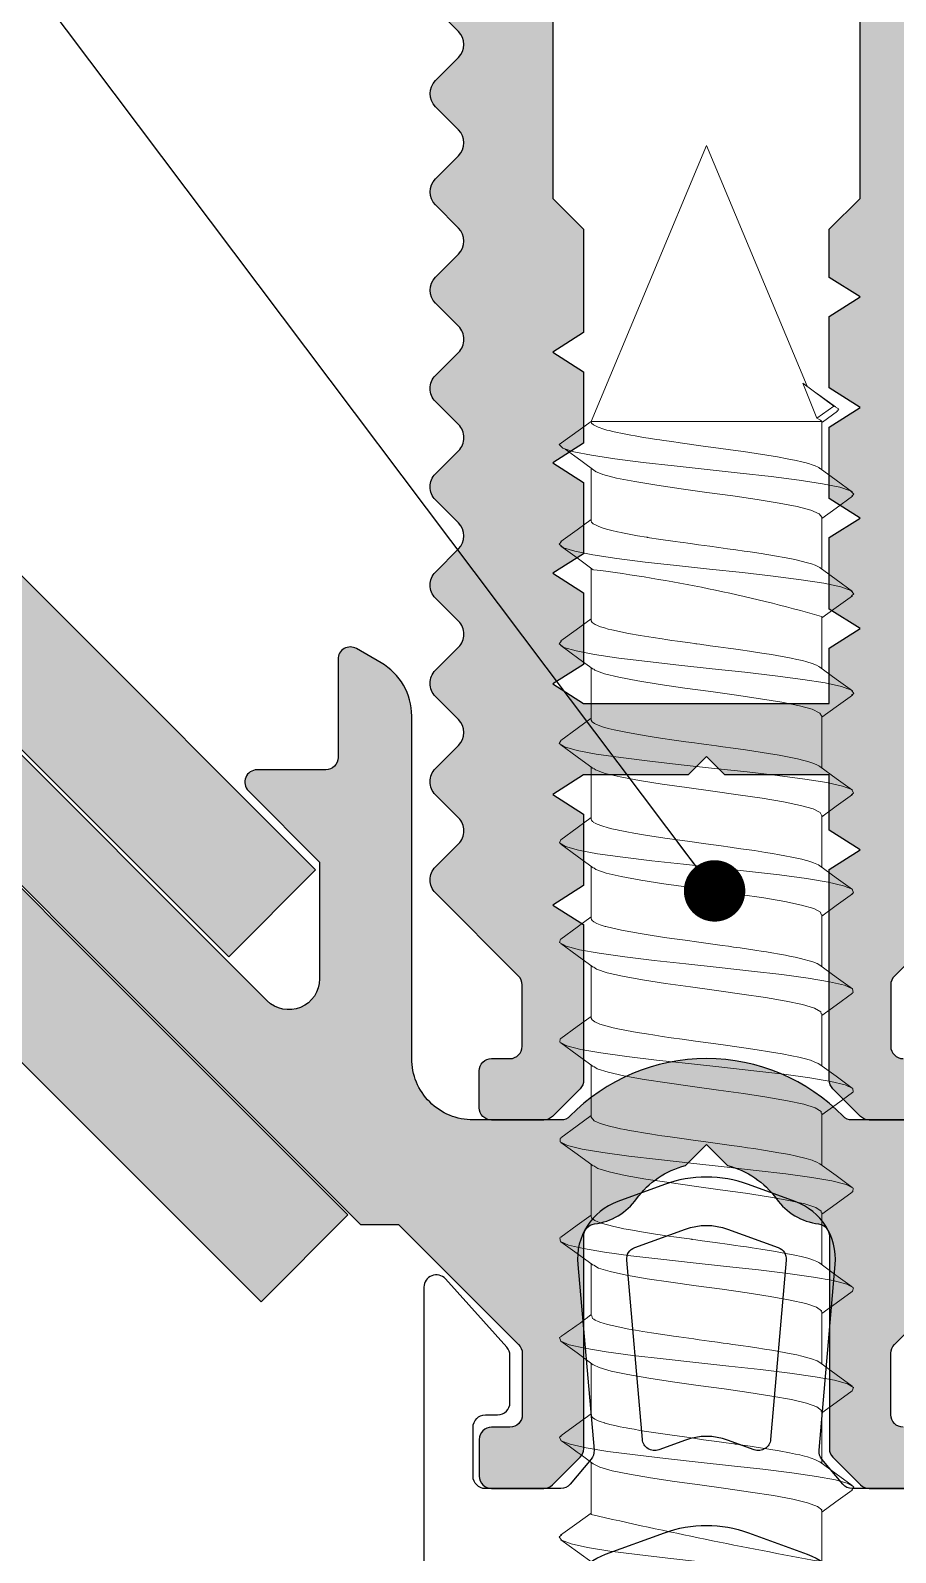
# Model space of a CAD drawing. Header units: millimetres. Extents: x 12 to 3612, y 18 to 315.
# Drawn here: x 3076.47 to 3090.55, y 119.84 to 144.62 of the extents above; entities that cross this region are included whole.
import ezdxf

# ---------------------------------------------------------------- set-up
doc = ezdxf.new("R2010")
doc.units = ezdxf.units.MM
doc.linetypes.add('SLD-Katı', pattern=[0])
doc.styles.get("Standard").update_dxf_attribs({"font": 'arial.ttf'})
doc.dimstyles.new('ISO-25', dxfattribs={"dimtxt": 2.5, "dimasz": 2.5, "dimexe": 1.25, "dimexo": 0.625, "dimtad": 1, "dimtxsty": 'Standard', "dimcen": 2.5, "dimadec": 0, "dimazin": 0, "dimtfac": 1, "dimtmove": 0, "dimatfit": 3, "dimfxl": 1, "dimarcsym": 0})

# ---------------------------------------------------------------- blocks, each defined once
blk = doc.blocks.new('Levha -1')
blk.add_hatch(color=254).paths.add_polyline_path([(1621.4369, -50.7729), (1619.457, -48.793), (1618.1842, -50.0658), (1618.4671, -50.3487), (1619.457, -49.3587), (1621.1541, -51.0558)])
at = {"color": 254}
blk.add_lwpolyline([(1621.1541, -51.0558), (1621.4369, -50.7729), (1619.457, -48.793), (1618.1842, -50.0658), (1618.4671, -50.3487), (1619.457, -49.3587)], close=True, dxfattribs=at)
blk = doc.blocks.new('2MM Levha-1')
blk.add_hatch(color=254).paths.add_polyline_path([(1621.303, -49.6491), (1619.606, -47.9521), (1619.3231, -48.2349), (1621.0202, -49.932)])
at = {"color": 254}
blk.add_lwpolyline([(1621.303, -49.6491), (1619.606, -47.9521), (1619.3231, -48.2349), (1621.0202, -49.932)], close=True, dxfattribs=at)
blk = doc.blocks.new('A08002-A')
at = {"color": 31}
blk.add_lwpolyline([(-386.159, 658.222), (-384.931, 658.222, -0.221695), (-384.778, 658.15), (-384.437, 657.744, -0.198913), (-384.391, 657.598), (-384.655, 654.574, 0.339454), (-384.001, 653.547), (-383.243, 653.271, 0.176327), (-381.875, 653.271), (-381.117, 653.547, 0.339454), (-380.463, 654.574), (-380.728, 657.598, -0.198913), (-380.682, 657.744), (-380.34, 658.15, -0.221695), (-380.187, 658.222), (-378.959, 658.222, -0.414214), (-378.759, 658.022), (-378.759, 657.222, -0.414214), (-378.959, 657.022), (-379.159, 657.022, 0.414213), (-379.359, 656.822), (-379.359, 656.054, 0.185339), (-379.308, 655.92), (-378.308, 654.809, 0.687281), (-377.959, 654.943), (-377.959, 660.578, 0.668179)], format="xyb", dxfattribs=at)
for points in [[(-384.859, 660.229), (-384.859, 673.451, -0.520567), (-384.322, 673.827), (-383.243, 673.434, 0.176327), (-381.875, 673.434), (-380.796, 673.827, -0.520567), (-380.259, 673.451), (-380.259, 660.229, -0.315299), (-380.917, 659.29), (-381.875, 658.941, -0.176327), (-383.243, 658.941), (-384.201, 659.29, -0.315299)], [(-383.858, 654.504), (-383.603, 657.421, -0.493145), (-383.336, 657.591), (-382.901, 657.433, 0.176327), (-382.217, 657.433), (-381.783, 657.591, -0.493145), (-381.515, 657.421), (-381.26, 654.504, -0.339454), (-381.391, 654.299), (-382.217, 653.998, -0.176327), (-382.901, 653.998), (-383.728, 654.299, -0.339454)]]:
    blk.add_lwpolyline(points, format="xyb", close=True, dxfattribs=at)
blk = doc.blocks.new('50MN13')
at = {"ltscale": 10}
h = blk.add_hatch(color=252, dxfattribs=at)
h.paths.add_polyline_path([(-242.574, 75.54), (-242.574, 174.14, 0.414214), (-243.774, 175.34), (-291.374, 175.34, 0.414214), (-292.574, 174.14), (-292.574, 75.54, 0.414214), (-292.374, 75.34), (-290.574, 75.34, 0.02182), (-290.557, 75.341), (-289.848, 75.403, 0.388879), (-289.574, 75.702), (-289.574, 76.34, 0.414214), (-289.774, 76.54), (-290.874, 76.54, -0.414213), (-291.074, 76.74), (-291.074, 78.14, -0.36397), (-290.909, 78.337), (-289.64, 78.561, 0.36397), (-289.474, 78.758), (-289.474, 79.258), (-289.974, 79.576), (-289.474, 79.895), (-289.474, 81.558, 0.388879), (-289.657, 81.757), (-290.592, 81.839, -0.388879), (-290.774, 82.038), (-290.774, 84.54), (-289.974, 85.34), (-286.474, 85.34), (-285.674, 84.54), (-285.674, 84.395), (-285.174, 84.076), (-285.674, 83.758), (-285.674, 82.595), (-285.174, 82.276), (-285.674, 81.958), (-285.674, 80.795), (-285.174, 80.476), (-285.674, 80.158), (-285.674, 78.758, 0.36397), (-285.509, 78.561), (-284.24, 78.337, -0.36397), (-284.074, 78.14), (-284.074, 76.74, -0.414213), (-284.274, 76.54), (-285.374, 76.54, 0.414214), (-285.574, 76.34), (-285.574, 75.702, 0.388879), (-285.301, 75.403), (-284.592, 75.341, 0.02182), (-284.574, 75.34), (-282.774, 75.34, 0.414214), (-282.574, 75.54), (-282.574, 79.297, 0.36397), (-282.74, 79.494), (-283.309, 79.594, -0.36397), (-283.474, 79.791), (-283.474, 84.84, -0.414214), (-282.974, 85.34), (-282.274, 85.34, 0.198912), (-282.062, 85.428), (-281.887, 85.604, -0.414214), (-281.462, 85.604), (-281.287, 85.428, 0.414214), (-280.862, 85.428), (-280.687, 85.604, -0.414214), (-280.262, 85.604), (-280.087, 85.428, 0.414213), (-279.662, 85.428), (-279.487, 85.604, -0.414213), (-279.062, 85.604), (-278.887, 85.428, 0.414214), (-278.462, 85.428), (-278.287, 85.604, -0.414213), (-277.862, 85.604), (-277.687, 85.428, 0.198912), (-277.474, 85.34), (-276.874, 85.34), (-276.574, 85.64), (-276.274, 85.34), (-275.674, 85.34, 0.198912), (-275.462, 85.428), (-275.287, 85.604, -0.414213), (-274.862, 85.604), (-274.687, 85.428, 0.414214), (-274.262, 85.428), (-274.087, 85.604, -0.414214), (-273.662, 85.604), (-273.487, 85.428, 0.414214), (-273.062, 85.428), (-272.887, 85.604, -0.414214), (-272.462, 85.604), (-271.836, 84.977, -0.414214), (-271.836, 84.411), (-271.987, 84.261, 0.414214), (-271.987, 83.836), (-271.611, 83.461, -0.414214), (-271.611, 83.036), (-271.987, 82.661, 0.414214), (-271.987, 82.236), (-271.611, 81.861, -0.414213), (-271.611, 81.436), (-271.987, 81.061, 0.414213), (-271.987, 80.636), (-271.611, 80.261, -0.414213), (-271.611, 79.836), (-271.987, 79.461, 0.414214), (-271.987, 79.036), (-271.611, 78.661, -0.414214), (-271.611, 78.236), (-271.987, 77.861, 0.414214), (-271.987, 77.436), (-271.611, 77.061, -0.414213), (-271.611, 76.636), (-271.987, 76.261, 0.414213), (-271.987, 75.836), (-271.611, 75.461, -0.414213), (-271.611, 75.036), (-271.987, 74.661, 0.414213), (-271.987, 74.236), (-271.611, 73.861, -0.414213), (-271.611, 73.436), (-271.987, 73.061, 0.414213), (-271.987, 72.636), (-271.611, 72.261, -0.414214), (-271.611, 71.836), (-271.987, 71.461, 0.414214), (-271.987, 71.036), (-271.611, 70.661, -0.414214), (-271.611, 70.236), (-271.987, 69.861, 0.414214), (-271.987, 69.436), (-271.611, 69.061, -0.414213), (-271.611, 68.636), (-271.987, 68.261, 0.414214), (-271.987, 67.836), (-271.611, 67.461, -0.414214), (-271.611, 67.036), (-271.987, 66.661, 0.414214), (-271.987, 66.236), (-271.611, 65.861, -0.414213), (-271.611, 65.436), (-271.987, 65.061, 0.414214), (-271.987, 64.636), (-271.611, 64.261, -0.414214), (-271.611, 63.836), (-271.987, 63.461, 0.414214), (-271.987, 63.036), (-270.633, 61.683, -0.198912), (-270.574, 61.541), (-270.574, 60.54, -0.414214), (-270.774, 60.34), (-271.074, 60.34, 0.414214), (-271.274, 60.14), (-271.274, 59.54, 0.414214), (-271.074, 59.34), (-270.224, 59.34, 0.198912), (-270.083, 59.399), (-269.633, 59.849, 0.198912), (-269.574, 59.99), (-269.574, 63.421), (-270.074, 63.74), (-269.574, 64.058), (-269.574, 64.958), (-267.874, 64.958), (-267.574, 65.258), (-267.274, 64.958), (-265.574, 64.958), (-265.074, 64.64), (-265.574, 64.321), (-265.574, 63.158), (-265.074, 62.84), (-265.574, 62.521), (-265.574, 59.99, 0.198912), (-265.516, 59.849), (-265.066, 59.399, 0.198912), (-264.924, 59.34), (-264.074, 59.34, 0.414214), (-263.874, 59.54), (-263.874, 60.14, 0.414214), (-264.074, 60.34), (-264.374, 60.34, -0.414214), (-264.574, 60.54), (-264.574, 61.541, -0.198912), (-264.516, 61.683), (-263.162, 63.036, 0.414214), (-263.162, 63.461), (-263.538, 63.836, -0.414214), (-263.538, 64.261), (-263.162, 64.636, 0.414214), (-263.162, 65.061), (-263.538, 65.436, -0.414213), (-263.538, 65.861), (-263.162, 66.236, 0.414214), (-263.162, 66.661), (-263.538, 67.036, -0.414214), (-263.538, 67.461), (-263.162, 67.836, 0.414214), (-263.162, 68.261), (-263.538, 68.636, -0.414213), (-263.538, 69.061), (-263.162, 69.436, 0.414214), (-263.162, 69.861), (-263.538, 70.236, -0.414214), (-263.538, 70.661), (-263.162, 71.036, 0.414214), (-263.162, 71.461), (-263.538, 71.836, -0.414214), (-263.538, 72.261), (-263.162, 72.636, 0.414213), (-263.162, 73.061), (-263.538, 73.436, -0.414213), (-263.538, 73.861), (-263.162, 74.236, 0.414213), (-263.162, 74.661), (-263.538, 75.036, -0.414213), (-263.538, 75.461), (-263.162, 75.836, 0.414213), (-263.162, 76.261), (-263.538, 76.636, -0.414213), (-263.538, 77.061), (-263.162, 77.436, 0.414214), (-263.162, 77.861), (-263.538, 78.236, -0.414214), (-263.538, 78.661), (-263.162, 79.036, 0.414214), (-263.162, 79.461), (-263.538, 79.836, -0.414213), (-263.538, 80.261), (-263.162, 80.636, 0.414213), (-263.162, 81.061), (-263.538, 81.436, -0.414213), (-263.538, 81.861), (-263.162, 82.236, 0.414214), (-263.162, 82.661), (-263.538, 83.036, -0.414214), (-263.538, 83.461), (-263.162, 83.836, 0.414214), (-263.162, 84.261), (-263.313, 84.411, -0.414214), (-263.313, 84.977), (-262.687, 85.604, -0.414214), (-262.262, 85.604), (-262.087, 85.428, 0.414214), (-261.662, 85.428), (-261.487, 85.604, -0.414214), (-261.062, 85.604), (-260.887, 85.428, 0.414213), (-260.462, 85.428), (-260.287, 85.604, -0.414213), (-259.862, 85.604), (-259.687, 85.428, 0.198912), (-259.474, 85.34), (-258.874, 85.34), (-258.574, 85.64), (-258.274, 85.34), (-257.674, 85.34, 0.198912), (-257.462, 85.428), (-257.287, 85.604, -0.414213), (-256.862, 85.604), (-256.687, 85.428, 0.414213), (-256.262, 85.428), (-256.087, 85.604, -0.414213), (-255.662, 85.604), (-255.487, 85.428, 0.414213), (-255.062, 85.428), (-254.887, 85.604, -0.414214), (-254.462, 85.604), (-254.287, 85.428, 0.414214), (-253.862, 85.428), (-253.687, 85.604, -0.414214), (-253.262, 85.604), (-253.087, 85.428, 0.198912), (-252.874, 85.34), (-252.174, 85.34, -0.414214), (-251.674, 84.84), (-251.674, 79.791, -0.36397), (-251.84, 79.594), (-252.409, 79.494, 0.36397), (-252.574, 79.297), (-252.574, 75.54, 0.414214), (-252.374, 75.34), (-250.574, 75.34, 0.02182), (-250.557, 75.341), (-249.848, 75.403, 0.388879), (-249.574, 75.702), (-249.574, 76.34, 0.414214), (-249.774, 76.54), (-250.874, 76.54, -0.414214), (-251.074, 76.74), (-251.074, 78.14, -0.36397), (-250.909, 78.337), (-249.64, 78.561, 0.36397), (-249.474, 78.758), (-249.474, 80.158), (-249.974, 80.476), (-249.474, 80.795), (-249.474, 81.958), (-249.974, 82.276), (-249.474, 82.595), (-249.474, 83.758), (-249.974, 84.076), (-249.474, 84.395), (-249.474, 84.54), (-248.674, 85.34), (-245.174, 85.34), (-244.374, 84.54), (-244.374, 82.038, -0.388879), (-244.557, 81.839), (-245.492, 81.757, 0.388879), (-245.674, 81.558), (-245.674, 79.895), (-245.174, 79.576), (-245.674, 79.258), (-245.674, 78.758, 0.36397), (-245.509, 78.561), (-244.24, 78.337, -0.36397), (-244.074, 78.14), (-244.074, 76.74, -0.414214), (-244.274, 76.54), (-245.374, 76.54, 0.414214), (-245.574, 76.34), (-245.574, 75.702, 0.388879), (-245.301, 75.403), (-244.592, 75.341, 0.02182), (-244.574, 75.34), (-242.774, 75.34, 0.414214)])
h.paths.add_polyline_path([(-270.074, 84.54, -0.414214), (-269.274, 85.34), (-265.874, 85.34, -0.414214), (-265.074, 84.54), (-265.074, 74.34), (-265.574, 73.84), (-265.574, 72.158), (-265.074, 71.84), (-265.574, 71.521), (-265.574, 70.358), (-265.074, 70.04), (-265.574, 69.721), (-265.574, 68.558), (-265.074, 68.24), (-265.574, 67.921), (-265.574, 66.758), (-265.074, 66.44), (-265.574, 66.121), (-269.574, 66.121), (-269.574, 67.021), (-270.074, 67.34), (-269.574, 67.658), (-269.574, 68.821), (-270.074, 69.14), (-269.574, 69.458), (-269.574, 70.621), (-270.074, 70.94), (-269.574, 71.258), (-269.574, 72.421), (-270.074, 72.74), (-269.574, 73.058), (-269.574, 73.84), (-270.074, 74.34)], flags=16)
h.paths.add_polyline_path([(-290.974, 90.04), (-290.974, 155.54), (-290.574, 155.94), (-290.574, 158.44), (-288.274, 158.44, 0.414214), (-288.074, 158.64), (-288.074, 159.74, 0.414214), (-288.274, 159.94), (-290.574, 159.94), (-290.574, 162.44), (-290.974, 162.84), (-290.974, 169.44), (-290.574, 169.84), (-290.574, 172.34), (-288.074, 172.34), (-287.074, 173.34), (-258, 173.34), (-257.769, 172.94, 0.57735), (-257.423, 172.94), (-257.25, 173.24, -0.57735), (-256.903, 173.24), (-256.73, 172.94, 0.57735), (-256.384, 172.94), (-256.211, 173.24, -0.57735), (-255.864, 173.24), (-255.691, 172.94, 0.57735), (-255.345, 172.94), (-255.171, 173.24, -0.57735), (-254.825, 173.24), (-254.652, 172.94, 0.57735), (-254.305, 172.94), (-254.074, 173.34), (-248.074, 173.34), (-247.074, 172.34), (-244.574, 172.34), (-244.574, 169.84), (-244.174, 169.44), (-244.174, 162.84), (-244.574, 162.44), (-244.574, 159.94), (-246.874, 159.94, 0.414214), (-247.074, 159.74), (-247.074, 158.64, 0.414214), (-246.874, 158.44), (-244.574, 158.44), (-244.574, 155.94), (-244.174, 155.54), (-244.174, 90.04), (-244.574, 89.64), (-244.574, 87.14), (-290.574, 87.14), (-290.574, 89.64)], flags=16)
at = {"color": 252, "ltscale": 10}
for points in [[(-271.987, 63.036), (-270.633, 61.683, -0.198912), (-270.574, 61.541), (-270.574, 60.54, -0.414214), (-270.774, 60.34)], [(-271.074, 59.34), (-270.224, 59.34, 0.198912), (-270.083, 59.399), (-269.633, 59.849, 0.198912), (-269.574, 59.99), (-269.574, 63.421), (-270.074, 63.74), (-269.574, 64.058), (-269.574, 64.958), (-267.874, 64.958), (-267.574, 65.258), (-267.274, 64.958), (-265.574, 64.958), (-265.074, 64.64), (-265.574, 64.321), (-265.574, 63.158), (-265.074, 62.84), (-265.574, 62.521), (-265.574, 59.99, 0.198912), (-265.516, 59.849), (-265.066, 59.399, 0.198912), (-264.924, 59.34), (-264.074, 59.34, 0.414214), (-263.874, 59.54), (-263.874, 60.14, 0.414214), (-264.074, 60.34), (-264.374, 60.34, -0.414214), (-264.574, 60.54), (-264.574, 61.541, -0.198912), (-264.516, 61.683), (-263.162, 63.036, 0.414214), (-263.162, 63.461), (-263.538, 63.836, -0.414214), (-263.538, 64.261), (-263.162, 64.636, 0.414214), (-263.162, 65.061), (-263.538, 65.436, -0.414213), (-263.538, 65.861), (-263.162, 66.236, 0.414214), (-263.162, 66.661), (-263.538, 67.036, -0.414214), (-263.538, 67.461), (-263.162, 67.836, 0.414214), (-263.162, 68.261), (-263.538, 68.636, -0.414213), (-263.538, 69.061), (-263.162, 69.436, 0.414214), (-263.162, 69.861), (-263.538, 70.236, -0.414214), (-263.538, 70.661), (-263.162, 71.036, 0.414214), (-263.162, 71.461), (-263.538, 71.836, -0.414214), (-263.538, 72.261), (-263.162, 72.636, 0.414213), (-263.162, 73.061), (-263.538, 73.436, -0.414213), (-263.538, 73.861), (-263.162, 74.236, 0.414213), (-263.162, 74.661), (-263.538, 75.036, -0.414213), (-263.538, 75.461), (-263.162, 75.836, 0.414213), (-263.162, 76.261), (-263.538, 76.636, -0.414213), (-263.538, 77.061), (-263.162, 77.436, 0.414214)], [(-265.074, 84.54), (-265.074, 74.34), (-265.574, 73.84), (-265.574, 72.158), (-265.074, 71.84), (-265.574, 71.521), (-265.574, 70.358), (-265.074, 70.04), (-265.574, 69.721), (-265.574, 68.558), (-265.074, 68.24), (-265.574, 67.921), (-265.574, 66.758), (-265.074, 66.44), (-265.574, 66.121), (-269.574, 66.121), (-269.574, 67.021), (-270.074, 67.34), (-269.574, 67.658), (-269.574, 68.821), (-270.074, 69.14), (-269.574, 69.458), (-269.574, 70.621), (-270.074, 70.94), (-269.574, 71.258), (-269.574, 72.421), (-270.074, 72.74), (-269.574, 73.058), (-269.574, 73.84), (-270.074, 74.34), (-270.074, 84.54, -0.414214)]]:
    blk.add_lwpolyline(points, format="xyb", dxfattribs=at)
blk = doc.blocks.new('50MN134')
blk.add_hatch(color=252).paths.add_polyline_path([(4039.399, 1124.366), (4037.207, 1126.558, 0.414214), (4036.925, 1126.558), (4035.864, 1125.498, 0.02182), (4035.852, 1125.485), (4035.33, 1124.863, 0.388879), (4035.348, 1124.458), (4035.793, 1124.013, 0.414214), (4036.076, 1124.013), (4036.995, 1124.932), (4038.41, 1123.518), (4033.462, 1118.57), (4031.736, 1118.57, -0.414214), (4031.536, 1118.77), (4031.536, 1119.39, -0.198912), (4031.595, 1119.532), (4032.965, 1120.902, 0.414214), (4032.965, 1121.184), (4032.52, 1121.63, 0.388879), (4032.115, 1121.647), (4031.493, 1121.125, 0.02182), (4031.48, 1121.114), (4030.195, 1119.829, 0.198912), (4030.136, 1119.687), (4030.136, 1116.97, 0.414214), (4030.336, 1116.77), (4033.336, 1116.77), (4033.336, 1115.97, 0.267949), (4033.436, 1115.797), (4034.036, 1115.451, 0.57735), (4034.336, 1115.624), (4034.336, 1117.099, -0.198912), (4034.395, 1117.24), (4035.595, 1118.44, -0.668179), (4035.936, 1118.299), (4035.936, 1115.624, 0.57735), (4036.236, 1115.451), (4036.836, 1115.797, 0.267949), (4036.936, 1115.97), (4036.936, 1116.77), (4037.107, 1116.77, 0.57189), (4037.281, 1117.067, -1.699673), (4039.991, 1117.067, 0.57189), (4040.166, 1116.77), (4040.436, 1116.77, 0.414214), (4041.436, 1117.77), (4041.436, 1120.688, 0.668179), (4041.095, 1120.829), (4040.513, 1120.247, -0.359245), (4040.26, 1120.223, 0.173907), (4038.362, 1120.707, -0.702939), (4038.202, 1121.048), (4047.983, 1130.828, -0.668179), (4048.836, 1130.475), (4048.836, 1128.571), (4047.677, 1127.412, 0.668179), (4047.819, 1127.07), (4048.936, 1127.07, -0.414214), (4049.136, 1126.87), (4049.136, 1125.27, 0.57735), (4049.436, 1125.097), (4049.836, 1125.328, 0.267949), (4050.336, 1126.194), (4050.336, 1131.77, -0.414214), (4051.336, 1132.77), (4052.77, 1132.77, -0.202642), (4052.913, 1132.71, 0.42264), (4057.36, 1132.71, -0.202642), (4057.503, 1132.77), (4058.936, 1132.77, -0.414214), (4059.936, 1131.77), (4059.936, 1126.194, 0.267949), (4060.436, 1125.328), (4060.836, 1125.097, 0.57735), (4061.136, 1125.27), (4061.136, 1126.87, -0.414214), (4061.336, 1127.07), (4062.454, 1127.07, 0.668179), (4062.595, 1127.412), (4061.436, 1128.571), (4061.436, 1130.475, -0.668179), (4062.29, 1130.828), (4072.071, 1121.048, -0.702939), (4071.91, 1120.707, 0.173907), (4070.013, 1120.223, -0.359245), (4069.76, 1120.247), (4069.178, 1120.829, 0.668179), (4068.836, 1120.688), (4068.836, 1117.77, 0.414214), (4069.836, 1116.77), (4070.107, 1116.77, 0.57189), (4070.281, 1117.067, -1.699673), (4072.991, 1117.067, 0.57189), (4073.166, 1116.77), (4073.336, 1116.77), (4073.336, 1115.97, 0.267949), (4073.436, 1115.797), (4074.036, 1115.451, 0.57735), (4074.336, 1115.624), (4074.336, 1118.299, -0.668179), (4074.678, 1118.44), (4075.878, 1117.24, -0.198912), (4075.936, 1117.099), (4075.936, 1115.624, 0.57735), (4076.236, 1115.451), (4076.836, 1115.797, 0.267949), (4076.936, 1115.97), (4076.936, 1116.77), (4079.936, 1116.77, 0.414214), (4080.136, 1116.97), (4080.136, 1119.687, 0.198912), (4080.078, 1119.829), (4078.793, 1121.114, 0.02182), (4078.78, 1121.125), (4078.158, 1121.647, 0.388879), (4077.753, 1121.63), (4077.308, 1121.184, 0.414214), (4077.308, 1120.902), (4078.678, 1119.532, -0.198912), (4078.736, 1119.39), (4078.736, 1118.77, -0.414214), (4078.536, 1118.57), (4076.811, 1118.57), (4071.863, 1123.518), (4073.277, 1124.932), (4074.197, 1124.013, 0.414214), (4074.48, 1124.013), (4074.925, 1124.458, 0.388879), (4074.942, 1124.863), (4074.421, 1125.485, 0.02182), (4074.409, 1125.498), (4073.348, 1126.558, 0.414214), (4073.065, 1126.558), (4070.873, 1124.366), (4060.769, 1134.47), (4060.152, 1134.47), (4058.195, 1136.427, -0.198912), (4058.136, 1136.569), (4058.136, 1137.57, -0.414214), (4058.336, 1137.77), (4058.636, 1137.77, 0.414214), (4058.836, 1137.97), (4058.836, 1138.57, 0.414214), (4058.636, 1138.77), (4057.786, 1138.77, 0.198912), (4057.645, 1138.712), (4057.195, 1138.262, 0.198912), (4057.136, 1138.12), (4057.136, 1134.661, -0.378075), (4056.961, 1134.462, 0.208744), (4056.274, 1134.053, -0.177042), (4055.479, 1133.512), (4055.136, 1133.17), (4054.794, 1133.512, -0.177042), (4053.999, 1134.053, 0.208744), (4053.311, 1134.462, -0.378075), (4053.136, 1134.661), (4053.136, 1138.12, 0.198912), (4053.078, 1138.262), (4052.628, 1138.712, 0.198912), (4052.486, 1138.77), (4051.636, 1138.77, 0.414214), (4051.436, 1138.57), (4051.436, 1137.97, 0.414214), (4051.636, 1137.77), (4051.936, 1137.77, -0.414214), (4052.136, 1137.57), (4052.136, 1136.569, -0.198912), (4052.078, 1136.427), (4050.121, 1134.47), (4049.503, 1134.47)])
at = {"color": 252, "ltscale": 10}
for points in [[(4051.336, 1132.77), (4052.77, 1132.77, -0.202642), (4052.913, 1132.71, 0.42264), (4057.36, 1132.71, -0.202642), (4057.503, 1132.77), (4058.936, 1132.77, -0.414214), (4059.936, 1131.77), (4059.936, 1126.194, 0.267949), (4060.436, 1125.328), (4060.836, 1125.097, 0.57735), (4061.136, 1125.27), (4061.136, 1126.87, -0.414214), (4061.336, 1127.07), (4062.454, 1127.07, 0.668179), (4062.595, 1127.412), (4061.436, 1128.571), (4061.436, 1130.475, -0.668179), (4062.29, 1130.828), (4072.071, 1121.048, -0.702939)], [(4070.873, 1124.366), (4060.769, 1134.47), (4060.152, 1134.47), (4058.195, 1136.427, -0.198912), (4058.136, 1136.569), (4058.136, 1137.57, -0.414214), (4058.336, 1137.77), (4058.636, 1137.77, 0.414214), (4058.836, 1137.97), (4058.836, 1138.57, 0.414214), (4058.636, 1138.77), (4057.786, 1138.77, 0.198912), (4057.645, 1138.712), (4057.195, 1138.262, 0.198912), (4057.136, 1138.12), (4057.136, 1134.661, -0.378075), (4056.961, 1134.462, 0.208744), (4056.274, 1134.053, -0.177042), (4055.479, 1133.512), (4055.136, 1133.17), (4054.794, 1133.512, -0.177042), (4053.999, 1134.053, 0.208744), (4053.311, 1134.462, -0.378075), (4053.136, 1134.661), (4053.136, 1138.12, 0.198912), (4053.078, 1138.262), (4052.628, 1138.712, 0.198912), (4052.486, 1138.77), (4051.636, 1138.77, 0.414214)], [(4051.936, 1137.77, -0.414214), (4052.136, 1137.57), (4052.136, 1136.569, -0.198912), (4052.078, 1136.427), (4050.121, 1134.47)]]:
    blk.add_lwpolyline(points, format="xyb", dxfattribs=at)
blk = doc.blocks.new('V2 48 50')
at = {"color": 0, "linetype": 'SLD-Katı', "lineweight": 15}
for p, q in [((-43.687, 124.524), (-45.323, 120.609)), ((-41.809, 120.031), (-43.687, 124.524)), ((-45.477, 120.492), (-45.784, 120.271)), ((-45.254, 120.657), (-45.757, 120.285)), ((-45.483, 120.085), (-45.254, 120.657)), ((-45.318, 120.61), (-45.32, 120.607)), ((-45.83, 120.237), (-45.839, 120.231)), ((-45.819, 120.204), (-45.573, 120.025)), ((-45.757, 120.285), (-45.483, 120.085)), ((-45.561, 120.041), (-45.565, 120.031)), ((-45.565, 120.031), (-45.565, 119.246)), ((-45.565, 120.031), (-41.809, 120.031)), ((-41.287, 119.658), (-41.809, 120.031)), ((-41.809, 118.414), (-41.809, 119.271)), ((-45.565, 118.477), (-45.565, 117.629)), ((-41.809, 116.796), (-41.809, 117.644)), ((-45.565, 116.859), (-45.565, 116.011)), ((-41.809, 115.179), (-41.809, 116.027)), ((-45.565, 115.242), (-45.565, 114.394)), ((-41.809, 113.561), (-41.809, 114.409)), ((-45.565, 113.624), (-45.565, 112.776)), ((-41.809, 111.944), (-41.809, 112.792)), ((-45.565, 112.007), (-45.565, 111.159)), ((-41.809, 110.326), (-41.809, 111.174)), ((-45.565, 110.389), (-45.565, 109.541)), ((-41.809, 108.709), (-41.809, 109.557)), ((-45.565, 108.772), (-45.565, 107.924)), ((-41.809, 107.092), (-41.809, 107.939)), ((-45.565, 107.154), (-45.565, 106.306)), ((-41.809, 105.474), (-41.809, 106.322)), ((-45.565, 105.537), (-45.565, 104.689)), ((-41.809, 103.856), (-41.809, 104.704)), ((-45.565, 103.919), (-45.565, 103.071)), ((-41.809, 102.239), (-41.809, 103.088)), ((-45.565, 102.302), (-45.565, 101.454))]:
    blk.add_line(p, q, dxfattribs=at)
at = {"color": 0, "linetype": 'SLD-Katı', "lineweight": 15, "flags": 128}
for points in [[(-45.811, 120.205), (-45.832, 120.215), (-45.829, 120.247), (-45.757, 120.285)], [(-45.557, 120.039), (-45.545, 120.056), (-45.483, 120.085)], [(-41.809, 120.031), (-41.816, 120.008), (-41.849, 119.978), (-41.922, 119.941), (-42.017, 119.909), (-42.062, 119.895), (-42.104, 119.885), (-42.159, 119.871), (-42.232, 119.855), (-42.29, 119.843), (-42.347, 119.832), (-42.401, 119.821), (-42.454, 119.812), (-42.526, 119.799), (-42.663, 119.775), (-42.778, 119.757), (-42.867, 119.743), (-42.927, 119.734), (-42.991, 119.724), (-43.122, 119.706), (-43.256, 119.687), (-43.672, 119.629), (-43.882, 119.6), (-44.079, 119.572), (-44.288, 119.543), (-44.495, 119.513), (-44.841, 119.456), (-45.001, 119.427), (-45.144, 119.398), (-45.238, 119.377), (-45.309, 119.359), (-45.362, 119.344), (-45.391, 119.334), (-45.422, 119.324), (-45.456, 119.311), (-45.502, 119.289), (-45.514, 119.282), (-45.52, 119.278), (-45.534, 119.269), (-45.535, 119.268)], [(-41.287, 119.658), (-41.347, 119.601), (-41.527, 119.542), (-41.813, 119.485), (-42.194, 119.427), (-42.654, 119.368), (-43.159, 119.312), (-43.697, 119.253), (-44.234, 119.194), (-44.737, 119.138), (-45.194, 119.079), (-45.573, 119.021), (-45.855, 118.964), (-46.03, 118.905), (-46.086, 118.848), (-46.05, 118.816)], [(-41.894, 119.208), (-41.639, 119.396), (-41.384, 119.585)], [(-45.535, 119.268), (-45.799, 119.076), (-46.064, 118.884)], [(-41.904, 119.208), (-41.996, 119.169), (-42.22, 119.112), (-42.519, 119.054), (-42.878, 118.995), (-43.273, 118.939), (-43.694, 118.88), (-44.115, 118.821), (-44.509, 118.765), (-44.867, 118.706), (-45.163, 118.648), (-45.384, 118.591), (-45.521, 118.532), (-45.563, 118.477)], [(-46.065, 118.816), (-45.8, 118.624), (-45.565, 118.453)], [(-41.811, 118.414), (-41.816, 118.392), (-41.843, 118.365), (-41.969, 118.306), (-42.022, 118.289), (-42.08, 118.273), (-42.145, 118.257), (-42.236, 118.237), (-42.295, 118.225), (-42.319, 118.22), (-42.375, 118.209), (-42.453, 118.194), (-42.564, 118.174), (-42.712, 118.15), (-42.722, 118.148), (-42.728, 118.147), (-42.728, 118.147), (-42.728, 118.147), (-42.728, 118.147), (-42.728, 118.147), (-42.728, 118.147), (-42.728, 118.147), (-42.728, 118.147), (-42.728, 118.147), (-42.729, 118.147), (-42.732, 118.146), (-42.739, 118.145), (-42.759, 118.142), (-42.907, 118.119), (-43.174, 118.081), (-43.258, 118.069), (-43.312, 118.062), (-43.38, 118.052), (-43.461, 118.041), (-43.555, 118.028), (-43.741, 118.002), (-43.889, 117.981), (-44.026, 117.962), (-44.163, 117.943), (-44.299, 117.924), (-44.4, 117.91), (-44.578, 117.883), (-44.792, 117.847), (-44.986, 117.812), (-45.124, 117.785), (-45.227, 117.762), (-45.333, 117.735), (-45.397, 117.715), (-45.456, 117.693), (-45.509, 117.668), (-45.53, 117.655), (-45.535, 117.65)], [(-41.313, 118.078), (-41.578, 118.27), (-41.809, 118.438)], [(-41.325, 118.079), (-41.288, 118.037), (-41.357, 117.979), (-41.545, 117.92), (-41.837, 117.863), (-42.226, 117.805), (-42.69, 117.746), (-43.197, 117.69), (-43.736, 117.631), (-44.272, 117.573), (-44.772, 117.516), (-45.225, 117.457), (-45.597, 117.399), (-45.871, 117.342), (-46.038, 117.283), (-46.085, 117.226), (-46.048, 117.197)], [(-41.841, 117.62), (-41.578, 117.812), (-41.313, 118.004)], [(-45.535, 117.65), (-45.799, 117.459), (-46.064, 117.267)], [(-46.064, 117.197), (-45.799, 117.006), (-45.565, 116.835)], [(-41.811, 116.796), (-41.81, 116.786), (-41.826, 116.762), (-41.872, 116.729), (-41.958, 116.693), (-42.023, 116.672), (-42.087, 116.654), (-42.144, 116.64), (-42.417, 116.583), (-42.609, 116.549), (-42.816, 116.516), (-42.966, 116.493), (-43.024, 116.484), (-43.124, 116.47), (-43.214, 116.457), (-43.423, 116.429), (-43.49, 116.419), (-43.514, 116.416), (-43.519, 116.415), (-43.521, 116.415), (-43.521, 116.415), (-43.521, 116.415), (-43.521, 116.415), (-43.521, 116.415), (-43.521, 116.415), (-43.521, 116.415), (-43.521, 116.415), (-43.522, 116.415), (-43.525, 116.414), (-43.531, 116.414), (-43.577, 116.407), (-43.744, 116.384), (-43.876, 116.366), (-44.04, 116.343), (-44.072, 116.338), (-44.127, 116.331), (-44.242, 116.315), (-44.384, 116.294), (-44.516, 116.275), (-44.626, 116.257), (-44.745, 116.238), (-45.067, 116.179), (-45.158, 116.16), (-45.248, 116.14), (-45.321, 116.121), (-45.406, 116.094), (-45.48, 116.065), (-45.517, 116.046), (-45.534, 116.033)], [(-41.313, 116.461), (-41.566, 116.644), (-41.809, 116.82)], [(-41.323, 116.461), (-41.289, 116.415), (-41.366, 116.357), (-41.563, 116.298), (-41.862, 116.242), (-42.257, 116.183), (-42.726, 116.125), (-43.236, 116.068), (-43.776, 116.009), (-44.309, 115.951), (-44.807, 115.894), (-45.255, 115.835), (-45.62, 115.778), (-45.887, 115.72), (-46.046, 115.661), (-46.084, 115.605), (-46.048, 115.579)], [(-41.841, 116.003), (-41.61, 116.171), (-41.313, 116.386)], [(-45.534, 116.033), (-45.799, 115.841), (-46.063, 115.649)], [(-41.851, 116.003), (-41.87, 115.984), (-42.024, 115.925), (-42.259, 115.869), (-42.568, 115.81), (-42.934, 115.752), (-43.334, 115.695), (-43.757, 115.636), (-44.174, 115.578), (-44.564, 115.521), (-44.914, 115.462), (-45.2, 115.405), (-45.409, 115.348), (-45.533, 115.288), (-45.558, 115.242)], [(-46.063, 115.58), (-45.799, 115.388), (-45.565, 115.218)], [(-41.81, 115.179), (-41.809, 115.174), (-41.825, 115.146), (-41.862, 115.117), (-41.924, 115.088), (-41.994, 115.063), (-42.086, 115.037), (-42.181, 115.014), (-42.263, 114.996), (-42.348, 114.979), (-42.522, 114.947), (-42.739, 114.91), (-42.866, 114.89), (-42.973, 114.874), (-43.121, 114.853), (-43.35, 114.821), (-43.491, 114.802), (-43.564, 114.792), (-43.688, 114.774), (-43.847, 114.752), (-43.952, 114.737), (-44.121, 114.714), (-44.322, 114.686), (-44.697, 114.628), (-44.867, 114.599), (-45.034, 114.568), (-45.167, 114.54), (-45.269, 114.517), (-45.336, 114.499), (-45.403, 114.478), (-45.471, 114.452), (-45.514, 114.43), (-45.534, 114.416)], [(-41.313, 114.843), (-41.578, 115.035), (-41.809, 115.203)], [(-41.32, 114.844), (-41.29, 114.794), (-41.377, 114.736), (-41.581, 114.677), (-41.888, 114.62), (-42.289, 114.562), (-42.762, 114.503), (-43.274, 114.446), (-43.816, 114.387), (-44.347, 114.329), (-44.842, 114.273), (-45.285, 114.213), (-45.643, 114.156), (-45.903, 114.099), (-46.053, 114.04), (-46.082, 113.983), (-46.049, 113.962)], [(-41.841, 114.385), (-41.578, 114.577), (-41.313, 114.768)], [(-45.534, 114.416), (-45.798, 114.224), (-46.063, 114.032)], [(-41.852, 114.385), (-41.879, 114.363), (-42.039, 114.304), (-42.279, 114.247), (-42.593, 114.189), (-42.963, 114.13), (-43.364, 114.074), (-43.788, 114.015), (-44.203, 113.957), (-44.591, 113.9), (-44.938, 113.841), (-45.218, 113.783), (-45.421, 113.726), (-45.539, 113.667), (-45.556, 113.624)], [(-46.063, 113.962), (-45.798, 113.77), (-45.565, 113.6)], [(-41.811, 113.561), (-41.814, 113.542), (-41.83, 113.523), (-41.84, 113.514), (-41.849, 113.508), (-41.874, 113.493), (-41.904, 113.479), (-41.982, 113.449), (-42.083, 113.42), (-42.144, 113.405), (-42.233, 113.385), (-42.276, 113.376), (-42.31, 113.369), (-42.389, 113.354), (-42.504, 113.332), (-42.659, 113.306), (-42.866, 113.273), (-43.045, 113.246), (-43.213, 113.223), (-43.417, 113.194), (-43.676, 113.158), (-43.926, 113.124), (-44.071, 113.103), (-44.136, 113.094), (-44.244, 113.079), (-44.47, 113.047), (-44.645, 113.019), (-44.763, 113), (-44.876, 112.98), (-44.963, 112.964), (-45.074, 112.943), (-45.238, 112.907), (-45.293, 112.893), (-45.336, 112.881), (-45.383, 112.867), (-45.43, 112.851), (-45.511, 112.814), (-45.53, 112.799)], [(-41.313, 113.226), (-41.578, 113.418), (-41.809, 113.585)], [(-41.316, 113.226), (-41.292, 113.172), (-41.388, 113.114), (-41.6, 113.055), (-41.914, 112.998), (-42.322, 112.94), (-42.798, 112.881), (-43.313, 112.825), (-43.855, 112.766), (-44.384, 112.708), (-44.877, 112.651), (-45.314, 112.592), (-45.665, 112.535), (-45.918, 112.477), (-46.059, 112.418), (-46.08, 112.361), (-46.05, 112.344)], [(-41.842, 112.768), (-41.578, 112.959), (-41.313, 113.151)], [(-45.533, 112.799), (-45.797, 112.607), (-46.062, 112.415)], [(-41.853, 112.767), (-41.887, 112.741), (-42.054, 112.682), (-42.299, 112.626), (-42.618, 112.567), (-42.991, 112.508), (-43.394, 112.452), (-43.819, 112.393), (-44.233, 112.335), (-44.618, 112.278), (-44.961, 112.219), (-45.235, 112.162), (-45.433, 112.104), (-45.544, 112.045), (-45.554, 112.007)], [(-46.063, 112.344), (-45.798, 112.152), (-45.565, 111.983)], [(-41.809, 111.944), (-41.812, 111.927), (-41.827, 111.908), (-41.851, 111.889), (-41.901, 111.863), (-41.954, 111.842), (-42.002, 111.826), (-42.022, 111.819), (-42.038, 111.815), (-42.05, 111.811), (-42.16, 111.784), (-42.301, 111.754), (-42.609, 111.697), (-42.77, 111.67), (-42.936, 111.645), (-43.043, 111.629), (-43.168, 111.612), (-43.251, 111.6), (-43.34, 111.588), (-43.563, 111.557), (-43.828, 111.52), (-43.943, 111.504), (-44.043, 111.49), (-44.126, 111.478), (-44.232, 111.463), (-44.472, 111.429), (-44.609, 111.408), (-44.661, 111.399), (-44.75, 111.385), (-44.874, 111.363), (-44.97, 111.345), (-45.038, 111.332), (-45.131, 111.313), (-45.217, 111.294), (-45.42, 111.237), (-45.489, 111.208), (-45.531, 111.182)], [(-41.313, 111.608), (-41.578, 111.8), (-41.809, 111.968)], [(-41.315, 111.608), (-41.311, 111.607), (-41.295, 111.55), (-41.399, 111.492), (-41.62, 111.433), (-41.941, 111.377), (-42.355, 111.318), (-42.834, 111.26), (-43.352, 111.203), (-43.895, 111.144), (-44.421, 111.086), (-44.911, 111.029), (-45.343, 110.97), (-45.687, 110.913), (-45.932, 110.855), (-46.065, 110.796), (-46.076, 110.74), (-46.051, 110.726)], [(-41.842, 111.15), (-41.578, 111.342), (-41.313, 111.533)], [(-45.532, 111.183), (-45.797, 110.99), (-46.062, 110.798)], [(-41.853, 111.15), (-41.896, 111.119), (-42.069, 111.06), (-42.32, 111.004), (-42.644, 110.945), (-43.019, 110.887), (-43.425, 110.83), (-43.849, 110.771), (-44.262, 110.713), (-44.645, 110.656), (-44.983, 110.597), (-45.252, 110.54), (-45.444, 110.482), (-45.548, 110.423), (-45.554, 110.389)], [(-46.062, 110.726), (-45.797, 110.534), (-45.565, 110.365)], [(-41.809, 110.326), (-41.81, 110.318), (-41.824, 110.294), (-41.866, 110.263), (-41.95, 110.225), (-42.048, 110.194), (-42.109, 110.178), (-42.166, 110.165), (-42.244, 110.148), (-42.385, 110.119), (-42.56, 110.088), (-42.708, 110.063), (-42.844, 110.041), (-42.963, 110.023), (-43.111, 110.002), (-43.291, 109.977), (-43.506, 109.947), (-43.758, 109.912), (-43.998, 109.879), (-44.181, 109.853), (-44.331, 109.832), (-44.509, 109.806), (-44.71, 109.774), (-44.919, 109.737), (-45.078, 109.707), (-45.188, 109.683), (-45.278, 109.662), (-45.378, 109.634), (-45.442, 109.611), (-45.502, 109.584), (-45.53, 109.566)], [(-41.314, 109.991), (-41.578, 110.183), (-41.809, 110.35)], [(-41.319, 109.991), (-41.306, 109.985), (-41.299, 109.929), (-41.412, 109.87), (-41.64, 109.812), (-41.968, 109.755), (-42.388, 109.696), (-42.871, 109.638), (-43.392, 109.581), (-43.934, 109.522), (-44.458, 109.465), (-44.945, 109.407), (-45.371, 109.348), (-45.708, 109.291), (-45.946, 109.233), (-46.069, 109.174), (-46.073, 109.118), (-46.053, 109.108)], [(-41.842, 109.532), (-41.578, 109.724), (-41.313, 109.916)], [(-45.531, 109.566), (-45.795, 109.374), (-46.06, 109.182)], [(-41.853, 109.532), (-41.906, 109.497), (-42.085, 109.439), (-42.341, 109.382), (-42.67, 109.323), (-43.048, 109.265), (-43.456, 109.208), (-43.88, 109.149), (-44.29, 109.092), (-44.671, 109.034), (-45.005, 108.975), (-45.269, 108.919), (-45.455, 108.86), (-45.552, 108.801), (-45.553, 108.772)], [(-46.062, 109.108), (-45.796, 108.916), (-45.565, 108.748)], [(-41.809, 108.709), (-41.809, 108.708), (-41.857, 108.651), (-41.893, 108.631), (-41.945, 108.61), (-42.01, 108.588), (-42.107, 108.561), (-42.219, 108.536), (-42.286, 108.521), (-42.358, 108.507), (-42.433, 108.493), (-42.537, 108.474), (-42.661, 108.453), (-42.762, 108.437), (-42.887, 108.417), (-42.959, 108.406), (-43.056, 108.392), (-43.171, 108.376), (-43.283, 108.361), (-43.467, 108.335), (-43.676, 108.306), (-44.093, 108.248), (-44.228, 108.229), (-44.354, 108.211), (-44.458, 108.196), (-44.649, 108.166), (-44.866, 108.13), (-44.941, 108.116), (-45.005, 108.104), (-45.06, 108.093), (-45.106, 108.084), (-45.149, 108.074), (-45.307, 108.037), (-45.386, 108.014), (-45.407, 108.007), (-45.442, 107.994), (-45.485, 107.975), (-45.523, 107.954), (-45.53, 107.948)], [(-41.314, 108.374), (-41.579, 108.565), (-41.809, 108.733)], [(-41.323, 108.374), (-41.302, 108.363), (-41.303, 108.307), (-41.425, 108.248), (-41.661, 108.19), (-41.996, 108.133), (-42.421, 108.074), (-42.907, 108.017), (-43.431, 107.959), (-43.973, 107.9), (-44.495, 107.843), (-44.978, 107.785), (-45.399, 107.726), (-45.729, 107.67), (-45.959, 107.611), (-46.074, 107.553), (-46.068, 107.496), (-46.053, 107.489)], [(-41.842, 107.915), (-41.578, 108.106), (-41.314, 108.298)], [(-45.531, 107.949), (-45.795, 107.757), (-46.059, 107.565)], [(-41.852, 107.915), (-41.916, 107.875), (-42.101, 107.817), (-42.363, 107.76), (-42.696, 107.701), (-43.077, 107.644), (-43.486, 107.586), (-43.911, 107.527), (-44.319, 107.47), (-44.698, 107.412), (-45.027, 107.353), (-45.285, 107.297), (-45.465, 107.238), (-45.555, 107.18), (-45.553, 107.154)], [(-46.06, 107.489), (-45.795, 107.298), (-45.565, 107.13)], [(-41.811, 107.092), (-41.815, 107.07), (-41.831, 107.052), (-41.845, 107.041), (-41.871, 107.025), (-41.916, 107.003), (-41.969, 106.984), (-42.18, 106.927), (-42.253, 106.911), (-42.34, 106.893), (-42.45, 106.872), (-42.663, 106.835), (-42.857, 106.804), (-42.934, 106.793), (-43.032, 106.778), (-43.196, 106.755), (-43.323, 106.737), (-43.407, 106.726), (-43.434, 106.722), (-43.45, 106.72), (-43.454, 106.719), (-43.455, 106.719), (-43.455, 106.719), (-43.455, 106.719), (-43.455, 106.719), (-43.455, 106.719), (-43.455, 106.719), (-43.455, 106.719), (-43.455, 106.719), (-43.455, 106.719), (-43.456, 106.719), (-43.457, 106.719), (-43.461, 106.718), (-43.513, 106.711), (-43.618, 106.696), (-43.829, 106.667), (-44.061, 106.635), (-44.157, 106.621), (-44.24, 106.61), (-44.338, 106.596), (-44.43, 106.583), (-44.571, 106.561), (-44.777, 106.528), (-44.98, 106.491), (-45.123, 106.462), (-45.23, 106.439), (-45.336, 106.411), (-45.385, 106.396), (-45.431, 106.381), (-45.482, 106.359), (-45.516, 106.341), (-45.53, 106.331)], [(-41.314, 106.756), (-41.579, 106.948), (-41.809, 107.115)], [(-41.326, 106.757), (-41.298, 106.742), (-41.308, 106.685), (-41.438, 106.626), (-41.682, 106.568), (-42.024, 106.512), (-42.455, 106.452), (-42.944, 106.395), (-43.47, 106.338), (-44.013, 106.278), (-44.531, 106.222), (-45.011, 106.164), (-45.427, 106.105), (-45.749, 106.048), (-45.971, 105.99), (-46.077, 105.931), (-46.063, 105.874), (-46.057, 105.872)], [(-41.842, 106.297), (-41.579, 106.489), (-41.314, 106.681)], [(-45.531, 106.331), (-45.794, 106.139), (-46.059, 105.948)], [(-41.851, 106.297), (-41.927, 106.253), (-42.118, 106.195), (-42.385, 106.139), (-42.723, 106.079), (-43.105, 106.022), (-43.517, 105.965), (-43.942, 105.906), (-44.348, 105.849), (-44.724, 105.791), (-45.049, 105.732), (-45.301, 105.675), (-45.475, 105.617), (-45.558, 105.558), (-45.554, 105.537)], [(-46.059, 105.872), (-45.795, 105.68), (-45.565, 105.513)], [(-41.818, 105.474), (-41.833, 105.432), (-41.85, 105.42), (-41.875, 105.405), (-41.92, 105.384), (-41.968, 105.367), (-42.006, 105.354), (-42.072, 105.336), (-42.148, 105.317), (-42.424, 105.259), (-42.531, 105.24), (-42.65, 105.22), (-42.79, 105.197), (-42.975, 105.169), (-43.151, 105.144), (-43.234, 105.132), (-43.316, 105.121), (-43.397, 105.11), (-43.478, 105.098), (-43.567, 105.086), (-43.732, 105.063), (-43.863, 105.045), (-43.959, 105.032), (-44.022, 105.023), (-44.113, 105.01), (-44.248, 104.991), (-44.402, 104.969), (-44.508, 104.953), (-44.631, 104.934), (-44.749, 104.914), (-45.066, 104.857), (-45.157, 104.838), (-45.24, 104.819), (-45.3, 104.804), (-45.395, 104.776), (-45.486, 104.74), (-45.529, 104.713)], [(-41.325, 105.138), (-41.294, 105.12), (-41.313, 105.064), (-41.452, 105.005), (-41.704, 104.947), (-42.053, 104.89), (-42.489, 104.831), (-42.981, 104.773), (-43.51, 104.716), (-44.052, 104.657), (-44.568, 104.6), (-45.044, 104.542), (-45.453, 104.483), (-45.769, 104.427), (-45.983, 104.368), (-46.08, 104.309), (-46.058, 104.254)], [(-41.843, 104.679), (-41.579, 104.871), (-41.314, 105.063)], [(-45.531, 104.714), (-45.795, 104.522), (-46.059, 104.33)], [(-41.849, 104.679), (-41.938, 104.632), (-42.135, 104.574), (-42.408, 104.517), (-42.749, 104.458), (-43.134, 104.401), (-43.548, 104.343), (-43.972, 104.284), (-44.376, 104.227), (-44.749, 104.169), (-45.07, 104.11), (-45.316, 104.054), (-45.484, 103.995), (-45.56, 103.936), (-45.555, 103.919)], [(-46.059, 104.254), (-45.795, 104.062), (-45.565, 103.895)], [(-41.811, 103.856), (-41.809, 103.848), (-41.829, 103.819), (-41.844, 103.806), (-41.871, 103.79), (-41.924, 103.766), (-41.973, 103.747), (-42.01, 103.736), (-42.022, 103.732), (-42.029, 103.73), (-42.031, 103.729), (-42.031, 103.729), (-42.031, 103.729), (-42.031, 103.729), (-42.031, 103.729), (-42.031, 103.729), (-42.031, 103.729), (-42.031, 103.729), (-42.031, 103.729), (-42.031, 103.729), (-42.032, 103.729), (-42.035, 103.728), (-42.06, 103.721), (-42.115, 103.707), (-42.195, 103.689), (-42.283, 103.67), (-42.339, 103.658), (-42.376, 103.651), (-42.431, 103.641), (-42.506, 103.627), (-42.602, 103.61), (-42.712, 103.592), (-43.087, 103.535), (-43.208, 103.519), (-43.329, 103.502), (-43.473, 103.482), (-43.64, 103.458), (-43.854, 103.429), (-44.008, 103.407), (-44.086, 103.396), (-44.132, 103.39), (-44.132, 103.39), (-44.133, 103.39), (-44.133, 103.39), (-44.133, 103.39), (-44.133, 103.39), (-44.133, 103.39), (-44.133, 103.39), (-44.133, 103.39), (-44.133, 103.39), (-44.14, 103.389), (-44.152, 103.387), (-44.178, 103.384), (-44.228, 103.377), (-44.327, 103.363), (-44.701, 103.305), (-44.872, 103.276), (-45.039, 103.244), (-45.133, 103.225), (-45.207, 103.209), (-45.284, 103.191), (-45.333, 103.177), (-45.389, 103.16), (-45.451, 103.138), (-45.525, 103.1), (-45.53, 103.096)], [(-41.313, 103.521), (-41.577, 103.712), (-41.809, 103.88)], [(-41.328, 103.521), (-41.292, 103.498), (-41.319, 103.442), (-41.467, 103.383), (-41.726, 103.325), (-42.082, 103.268), (-42.524, 103.209), (-43.018, 103.152), (-43.549, 103.094), (-44.091, 103.035), (-44.604, 102.978), (-45.077, 102.92), (-45.48, 102.861), (-45.788, 102.805), (-45.994, 102.746), (-46.083, 102.688), (-46.054, 102.637)], [(-45.531, 103.096), (-45.795, 102.904), (-46.059, 102.712)], [(-41.84, 103.066), (-41.949, 103.01), (-42.152, 102.952), (-42.431, 102.895), (-42.776, 102.836), (-43.164, 102.779), (-43.579, 102.721), (-44.003, 102.662), (-44.405, 102.606), (-44.775, 102.547), (-45.09, 102.488), (-45.331, 102.432), (-45.493, 102.373), (-45.562, 102.315), (-45.556, 102.302)], [(-46.059, 102.637), (-45.794, 102.445), (-45.565, 102.278)], [(-41.312, 101.902), (-41.576, 102.093), (-41.809, 102.263)], [(-41.327, 101.903), (-41.29, 101.877), (-41.326, 101.82), (-41.483, 101.761), (-41.749, 101.704), (-42.112, 101.646), (-42.559, 101.587), (-43.056, 101.53), (-43.589, 101.472), (-44.129, 101.413), (-44.64, 101.357), (-45.109, 101.298), (-45.506, 101.24), (-45.807, 101.183), (-46.005, 101.124), (-46.084, 101.066), (-46.051, 101.019)], [(-41.84, 101.446), (-41.584, 101.633), (-41.314, 101.828)]]:
    blk.add_lwpolyline(points, dxfattribs=at)
at = {"color": 0, "linetype": 'SLD-Katı', "lineweight": 15}
for centre, radius, start, end in [((-38.698, 92.828), 24.992, 97.2438, 105.936), ((-37.517, 110.904), 6.904, 231.563, 236.6273), ((-34.924, 94.086), 11.333, 124.3251, 127.6212), ((-60.651, 184.912), 84.793, 280.27156, 282.83855)]:
    blk.add_arc(centre, radius, start, end, dxfattribs=at)

msp = doc.modelspace()

# ---------------------------------------------------------------- block references
at = {"xscale": -1}
for name, p in [('50MN13', (2819.898, 67.539)), ('V2 48 50', (3043.786, 18.217))]:
    msp.add_blockref(name, p, dxfattribs=at)
at = {"rotation": 180}
for name, p in [('50MN134', (7142.609, 1259.65)), ('A08002-A', (2704.913, 779.101))]:
    msp.add_blockref(name, p, dxfattribs=at)
at = {"xscale": 5, "yscale": 5, "zscale": 5}
for name, p in [('2MM Levha-1', (-5025.408, 379.198)), ('Levha -1', (-5025.549, 379.198))]:
    msp.add_blockref(name, p, dxfattribs=at)

# ---------------------------------------------------------------- leaders
at = {"color": 0, "ltscale": 0.5}
msp.add_leader([(3087.604, 130.609), (3050.944, 179.316)], dimstyle='ISO-25', override={"dimscale": 2, "dimasz": 0.5, "dimclre": 140, "dimldrblk": 'Dot'}, dxfattribs=at)

doc.saveas('drawing.dxf')
